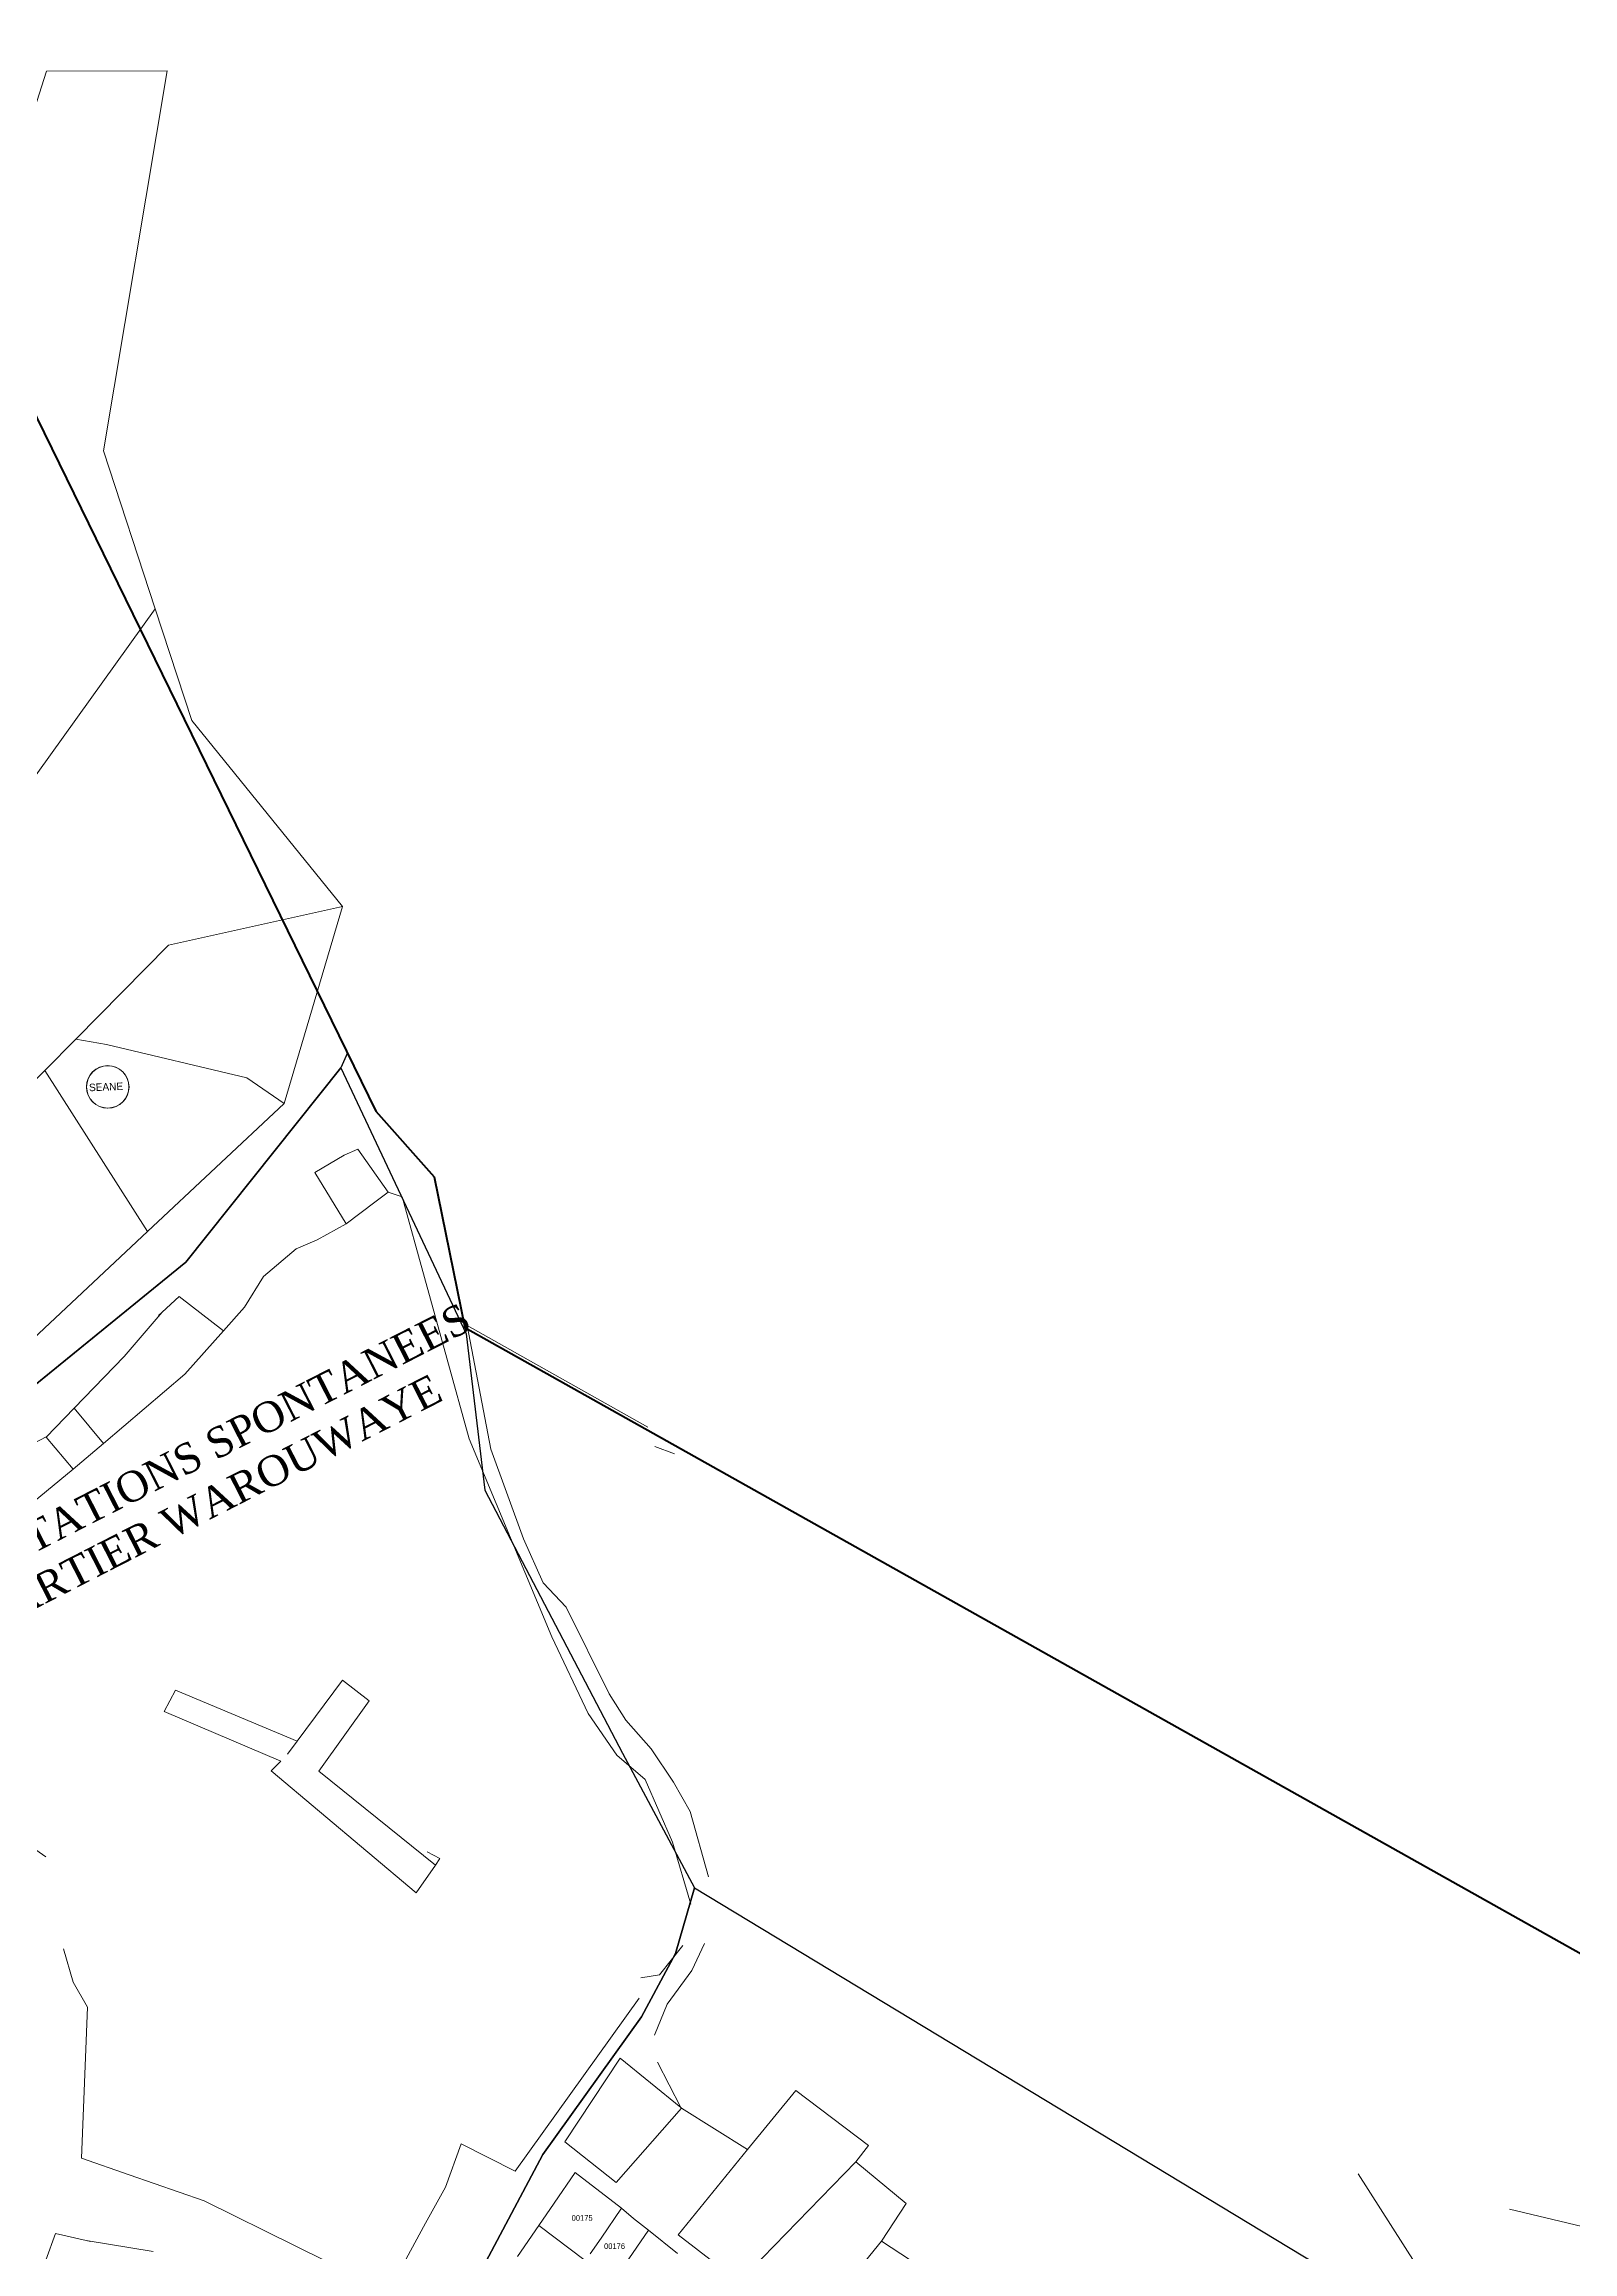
# Model space of a CAD drawing. Header units: metres. Extents: x 245232 to 248406, y 1633796 to 1637634.
# Drawn here: x 246825 to 247232, y 1636700 to 1637288 of the extents above; entities that cross this region are included whole.
import ezdxf
from ezdxf.enums import TextEntityAlignment as Align

# ---------------------------------------------------------------- set-up
doc = ezdxf.new("R2010")
doc.units = ezdxf.units.M
doc.header["$MEASUREMENT"] = 0
for name, color, linetype in [('A_revoir_niveau_0', 7, 'Continuous'), ('historique_numero_parcelle', 7, 'Continuous'), ('limites_sections', 7, 'Continuous')]:
    doc.layers.add(name, color=color, linetype=linetype)
doc.layers.add('Limites_Communes', color=7, linetype='Continuous', lineweight=211, plot=False)
doc.layers.add('LIMITES_PARCELLES', color=7, linetype='Continuous', lineweight=0, true_color=0xffffff)
doc.layers.add('Toponymie', color=7, linetype='Continuous', lineweight=30)
doc.styles.get("Standard").update_dxf_attribs({"font": 'txt.shx'})
doc.styles.add('Style-FANCY', font='FANCY.shx')

msp = doc.modelspace()

# ---------------------------------------------------------------- linework, layer by layer
at = {"layer": 'A_revoir_niveau_0', "color": 7, "lineweight": 0}
for centre in [(246841.978, 1637010.208), (246841.978, 1637010.208), (246842.02, 1637010.178), (246842.02, 1637010.178)]:
    msp.add_circle(centre, 5.655, dxfattribs=at)
at = {"layer": 'Limites_Communes', "color": 210, "lineweight": 80, "flags": 128}
msp.add_lwpolyline([(245735.191, 1636182.426), (245737.086, 1636220.967), (245735.256, 1636239.014), (245707.104, 1636298.228), (245667.831, 1636399.146), (245610.425, 1636525.307), (245591.962, 1636563.472), (245540.605, 1636669.631), (245473.018, 1636809.338), (245335.449, 1637145.601), (245779.45, 1637342.685), (245848.75, 1637373.75), (245979.171, 1637415.334), (246366.25, 1637538.75), (246605.272, 1637633.704), (246913.43, 1637003.726), (246928.908, 1636986.263), (246937.063, 1636946.102), (247273.698, 1636757.341)], dxfattribs=at)
at = {"layer": 'limites_parcelles'}
for p, q in [((246825.654, 1637280.638), (246799.13, 1637197.402)), ((246857.852, 1637280.763), (246825.654, 1637280.638)), ((246840.856, 1637179.516), (246857.852, 1637280.763)), ((246854.631, 1637137.519), (246840.856, 1637179.516)), ((246854.631, 1637137.519), (246774.924, 1637026.365)), ((246864.404, 1637107.726), (246854.631, 1637137.519)), ((246904.544, 1637058.214), (246864.404, 1637107.726)), ((246904.544, 1637058.214), (246858.139, 1637047.892)), ((246889.007, 1637005.782), (246904.544, 1637058.214)), ((246858.139, 1637047.892), (246833.47, 1637022.934)), ((246833.47, 1637022.934), (246825.231, 1637014.599)), ((246833.47, 1637022.934), (246841.659, 1637021.473)), ((246841.659, 1637021.473), (246879.032, 1637012.61)), ((246825.231, 1637014.599), (246811.17, 1637000.374)), ((246852.583, 1636971.673), (246825.231, 1637014.599)), ((246879.032, 1637012.61), (246889.007, 1637005.782)), ((246852.583, 1636971.673), (246889.007, 1637005.782)), ((246897.139, 1636987.396), (246904.998, 1636992)), ((246904.998, 1636992), (246908.649, 1636993.587)), ((246908.649, 1636993.587), (246916.666, 1636982.157)), ((246905.474, 1636973.743), (246897.139, 1636987.396)), ((246913.173, 1636979.538), (246905.474, 1636973.743)), ((246916.666, 1636982.157), (246913.173, 1636979.538)), ((246916.666, 1636982.157), (246920.386, 1636980.964)), ((246920.386, 1636980.964), (246938.297, 1636916.53)), ((246822.209, 1636943.23), (246852.583, 1636971.673)), ((246897.774, 1636969.457), (246905.474, 1636973.743)), ((246883.487, 1636959.694), (246892.218, 1636967.076)), ((246892.218, 1636967.076), (246897.774, 1636969.457)), ((246878.46, 1636951.518), (246883.487, 1636959.694)), ((246856.487, 1636950.224), (246861.038, 1636954.399)), ((246861.038, 1636954.399), (246872.838, 1636945.253)), ((246846.373, 1636938.424), (246856.487, 1636950.224)), ((246855.496, 1636949.315), (246856.487, 1636950.224)), ((246872.838, 1636945.253), (246878.46, 1636951.518)), ((246872.838, 1636945.253), (246862.505, 1636933.738)), ((246944.013, 1636913.752), (246937.767, 1636946.674)), ((246937.767, 1636946.674), (246985.863, 1636919.566)), ((246833.04, 1636924.631), (246846.373, 1636938.424)), ((246862.505, 1636933.738), (246840.876, 1636915.29)), ((246825.639, 1636916.974), (246833.04, 1636924.631)), ((246840.876, 1636915.29), (246833.04, 1636924.631)), ((246812.411, 1636910.108), (246825.618, 1636916.999)), ((246825.618, 1636916.999), (246825.639, 1636916.974)), ((246832.819, 1636908.418), (246825.639, 1636916.974)), ((246832.819, 1636908.418), (246840.876, 1636915.29)), ((246938.297, 1636916.53), (246960.258, 1636863.746)), ((246952.691, 1636889.834), (246944.013, 1636913.752)), ((246987.722, 1636914.44), (246992.961, 1636912.535)), ((246822.166, 1636899.659), (246832.819, 1636908.418)), ((246957.983, 1636878.192), (246952.691, 1636889.834)), ((246964.121, 1636871.63), (246957.983, 1636878.192)), ((246975.551, 1636848.559), (246964.121, 1636871.63)), ((246960.258, 1636863.746), (246969.915, 1636843.373)), ((246856.989, 1636843.925), (246860.032, 1636849.548)), ((246860.032, 1636849.548), (246892.438, 1636835.993)), ((246892.438, 1636835.993), (246904.548, 1636852.193)), ((246904.548, 1636852.193), (246911.625, 1636846.703)), ((246979.996, 1636841.574), (246975.551, 1636848.559)), ((246888.077, 1636830.696), (246856.989, 1636843.925)), ((246911.625, 1636846.703), (246898.198, 1636827.984)), ((246969.915, 1636843.373), (246977.588, 1636832.26)), ((246986.769, 1636833.954), (246979.996, 1636841.574)), ((246889.863, 1636832.548), (246892.438, 1636835.993)), ((246885.498, 1636828.116), (246888.077, 1636830.696)), ((246977.588, 1636832.26), (246985.129, 1636825.778)), ((246992.696, 1636825.064), (246986.769, 1636833.954)), ((246924.127, 1636795.573), (246885.498, 1636828.116)), ((246898.198, 1636827.984), (246929.266, 1636803.013)), ((246985.129, 1636825.778), (246992.398, 1636809.136)), ((246997.141, 1636817.232), (246992.696, 1636825.064)), ((247002.009, 1636799.875), (246997.141, 1636817.232)), ((246825.479, 1636805.167), (246821.034, 1636808.342)), ((246927.104, 1636806.487), (246930.477, 1636804.767)), ((246992.398, 1636809.136), (246997.3, 1636792.573)), ((246929.266, 1636803.013), (246924.127, 1636795.573)), ((246930.477, 1636804.767), (246929.266, 1636803.013)), ((246832.781, 1636771.829), (246830.241, 1636780.719)), ((246995.183, 1636781.593), (246988.965, 1636773.787)), ((246997.564, 1636774.899), (247000.951, 1636782.095)), ((246836.591, 1636765.162), (246832.781, 1636771.829)), ((246988.965, 1636773.787), (246983.938, 1636772.994)), ((246991.003, 1636766.009), (246997.564, 1636774.899)), ((246835.004, 1636724.998), (246836.591, 1636765.162)), ((246983.541, 1636767.57), (246950.468, 1636721.532)), ((246987.616, 1636757.754), (246991.003, 1636766.009)), ((246963.741, 1636729.321), (246978.451, 1636751.546)), ((246978.451, 1636751.546), (246994.644, 1636738.422)), ((246994.644, 1636738.422), (246988.463, 1636750.557)), ((247025.23, 1636742.973), (247012.417, 1636727.261)), ((247044.597, 1636728.368), (247025.23, 1636742.973)), ((246994.852, 1636738.291), (246977.415, 1636718.443)), ((246994.852, 1636738.291), (246994.644, 1636738.422)), ((247012.417, 1636727.261), (246994.852, 1636738.291)), ((246847.704, 1636720.563), (246835.004, 1636724.998)), ((246936.102, 1636728.761), (246931.985, 1636717.203)), ((246950.468, 1636721.532), (246936.102, 1636728.761)), ((246977.415, 1636718.443), (246963.741, 1636729.321)), ((246993.903, 1636704.556), (247012.417, 1636727.261)), ((247041.211, 1636724.029), (247010.154, 1636692.005)), ((247041.211, 1636724.029), (247044.597, 1636728.368)), ((247054.652, 1636712.917), (247041.211, 1636724.029)), ((246867.707, 1636713.578), (246847.704, 1636720.563)), ((246960.885, 1636712.982), (246966.492, 1636721.172)), ((246966.492, 1636721.172), (246978.875, 1636711.647)), ((247175.076, 1636720.8), (247216.717, 1636655.448)), ((246916.507, 1636689.421), (246867.707, 1636713.578)), ((246931.985, 1636717.203), (246926.667, 1636707.678)), ((246956.8, 1636707.017), (246960.885, 1636712.982)), ((247048.09, 1636702.862), (247054.652, 1636712.917)), ((246926.667, 1636707.678), (246921.508, 1636698.153)), ((246951.14, 1636698.751), (246956.8, 1636707.017)), ((246969.198, 1636697.719), (246956.8, 1636707.017)), ((246978.875, 1636711.647), (246973.383, 1636703.652)), ((246978.875, 1636711.647), (246982.05, 1636708.895)), ((246982.05, 1636708.895), (246985.981, 1636705.761)), ((247236.567, 1636706.324), (247215.317, 1636711.363)), ((246825.543, 1636697.835), (246828.083, 1636704.9)), ((246828.083, 1636704.9), (246836.216, 1636703.022)), ((246836.216, 1636703.022), (246837.37, 1636702.756)), ((246836.216, 1636703.022), (246854.076, 1636700.075)), ((246973.383, 1636703.652), (246970.514, 1636699.476)), ((246985.981, 1636705.761), (246977.668, 1636693.666)), ((246985.981, 1636705.761), (246993.735, 1636699.58)), ((247010.154, 1636692.005), (246993.903, 1636704.556)), ((247027.985, 1636678.233), (247048.09, 1636702.862)), ((247048.09, 1636702.862), (247091.693, 1636674.393))]:
    msp.add_line(p, q, dxfattribs=at)
at = {"layer": 'limites_sections'}
for p, q in [((246905.846, 1637019.23), (246904.099, 1637015.28)), ((246904.099, 1637015.28), (246862.764, 1636963.489)), ((246862.764, 1636963.489), (246804.82, 1636916.393))]:
    msp.add_line(p, q, dxfattribs=at)
at = {"layer": 'limites_sections', "flags": 128}
for points in [[(246479.349, 1636697.25), (246406.766, 1636783.164), (246405.285, 1636867.597), (246374.178, 1636883.891), (246329.51, 1636911.002), (246406.082, 1636907.201), (246491.152, 1636841.051), (246511, 1636828.745), (246511, 1636828.745), (246684.699, 1636870.091), (246772.331, 1636884.402), (246804.82, 1636916.393), (246862.764, 1636963.489), (246904.099, 1637015.28), (246937.427, 1636944.456), (246942.427, 1636902.795), (246979.088, 1636832.805), (246998.252, 1636796.977), (246993.253, 1636779.479), (246984.201, 1636762.622), (246957.838, 1636725.977), (246914.602, 1636644.513)], [(246673.764, 1636188.884), (246708.467, 1636259.799), (246750.715, 1636360.137), (246784.664, 1636462.738), (246814.086, 1636526.864), (246830.469, 1636584.609), (246832.947, 1636609.85), (246811.823, 1636623.429), (246772.642, 1636633.555), (246808.883, 1636649.259), (246831.292, 1636647.677), (246869.784, 1636636.077), (246893.247, 1636626.059), (246904.583, 1636622.632), (246914.602, 1636644.513), (246957.838, 1636725.977), (246984.201, 1636762.622), (246993.253, 1636779.479), (246998.252, 1636796.977), (247196.259, 1636677.192), (247370.185, 1636636.555)]]:
    msp.add_lwpolyline(points, dxfattribs=at)

# ---------------------------------------------------------------- texts
at = {"layer": 'historique_numero_parcelle', "style": 'Style-FANCY'}
for s, p in [('00175', (246968.34, 1636709.042)), ('00176', (246976.978, 1636701.528))]:
    msp.add_text(s, height=1.5, dxfattribs=at).set_placement(p, align=Align.MIDDLE_CENTER)
at = {"layer": 'toponymie', "color": 7, "linetype": 'Continuous', "lineweight": 0, "insert": (246841.55, 1637010.191), "char_height": 2, "attachment_point": 5, "rotation": 2.244906, "style": 'Style-FANCY'}
for line_spacing_factor in [0.816194, 0.819472]:
    msp.add_mtext('SEANE', dxfattribs=dict(at, line_spacing_factor=line_spacing_factor))
at = {"layer": 'toponymie', "insert": (246792.099, 1636879.495), "char_height": 8, "attachment_point": 1, "rotation": 27.079397}
msp.add_mtext('\\fTimes New Roman|b0|i0|c00|p23;HABITATIONS SPONTANEES\\PQUARTIER WAROUWAYE', dxfattribs=at)

doc.saveas('drawing.dxf')
